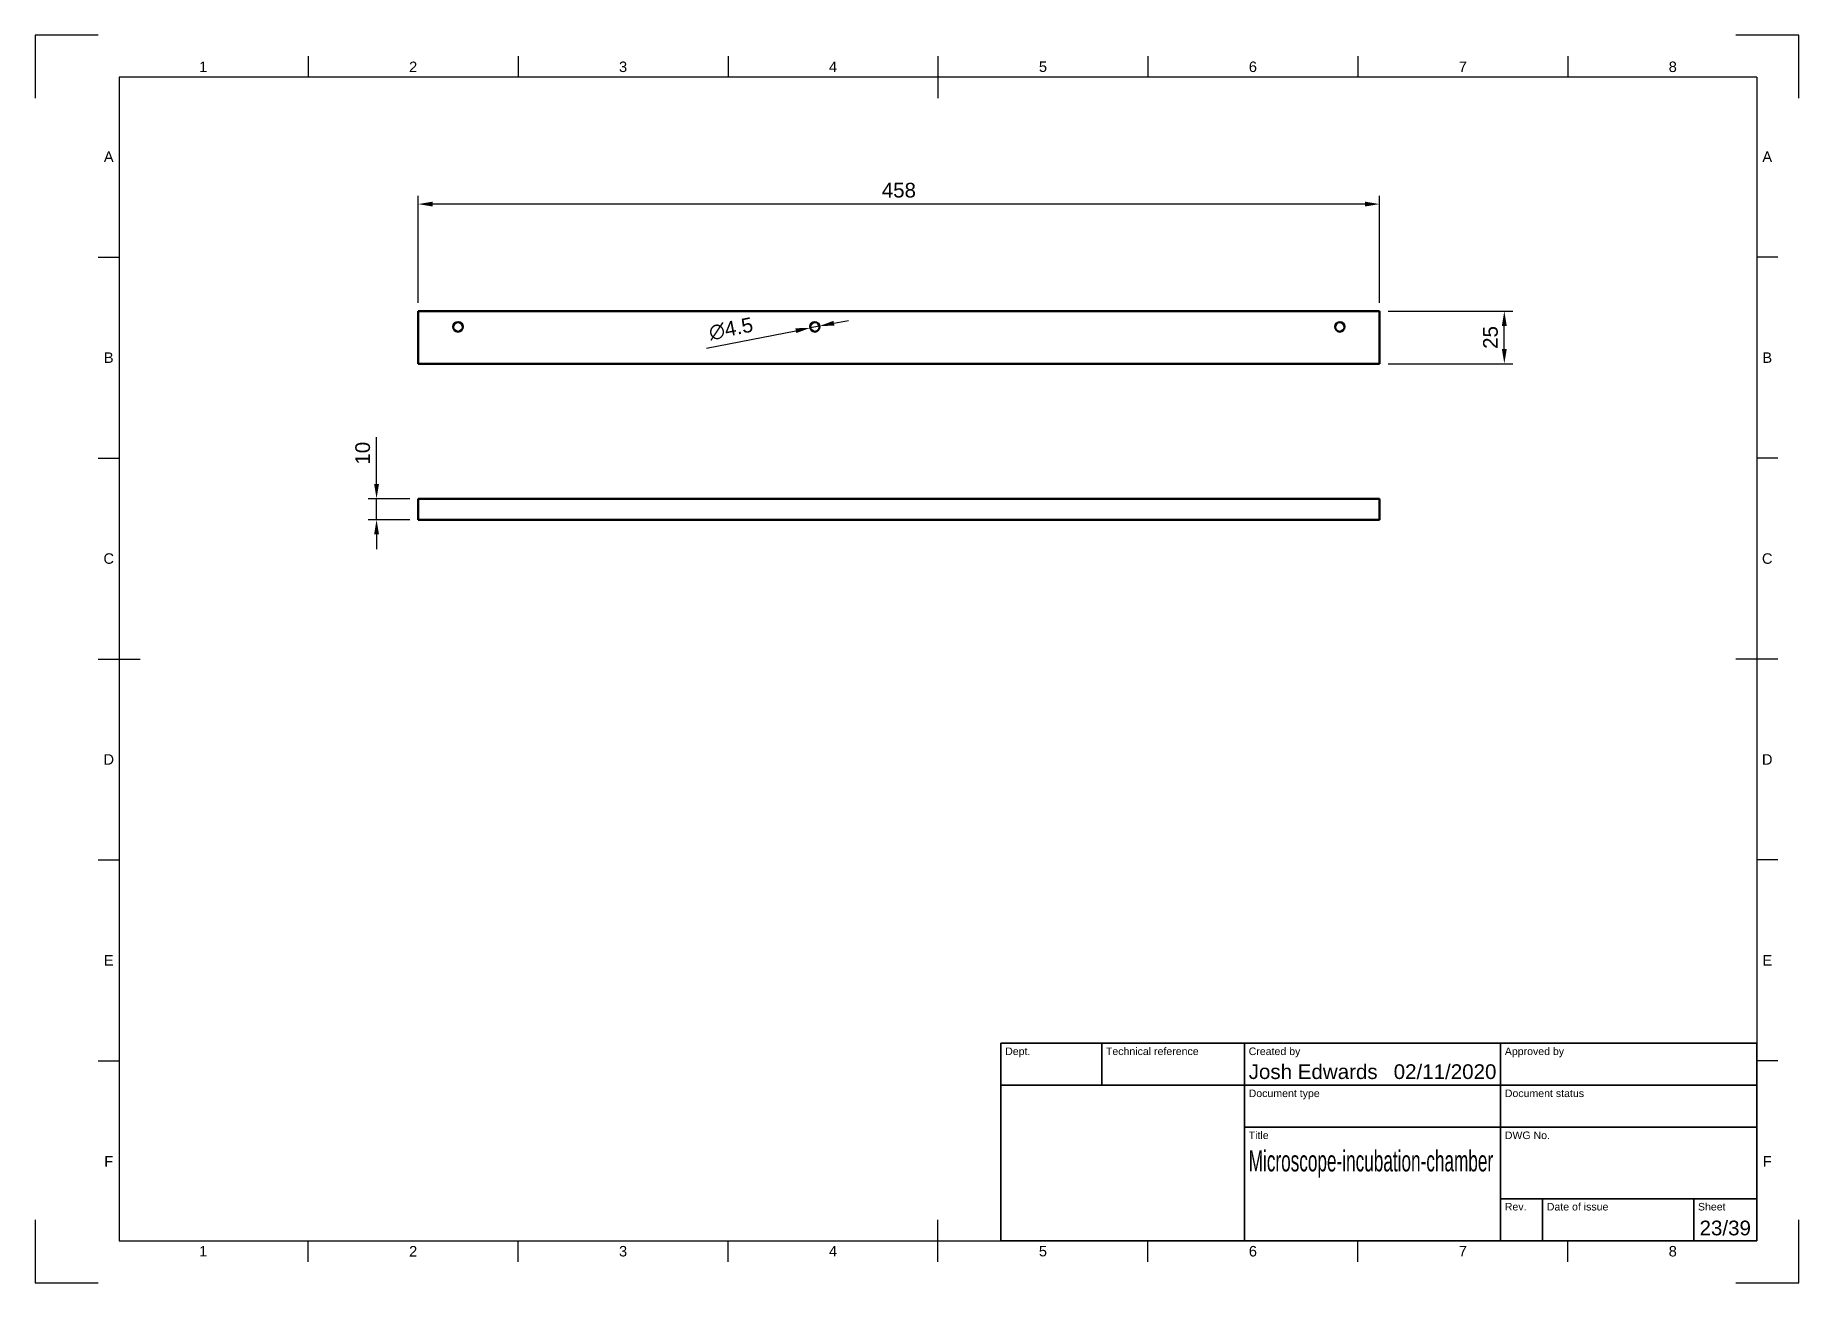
# Model space of a CAD drawing. Header units: millimetres. Extents: x 0 to 420, y 0 to 297.
import ezdxf
from ezdxf.enums import TextEntityAlignment as Align

# ---------------------------------------------------------------- set-up
doc = ezdxf.new("R2010")
doc.units = ezdxf.units.MM
doc.header["$LTSCALE"] = 0.75
for name, color, linetype, lineweight in [('Border', 7, 'Continuous', 25), ('Dimensions', 7, 'Continuous', 25), ('TitleBlock', 7, 'Continuous', 35), ('Visible', 7, 'Continuous', 50)]:
    doc.layers.add(name, color=color, linetype=linetype, lineweight=lineweight)
doc.styles.add('FusionTitle', font='')
doc.styles.get("Standard").update_dxf_attribs({"font": 'arial.ttf'})
doc.styles.get('FusionTitle').set_extended_font_data('Arial Unicode MS')
doc.dimstyles.new('ISO-25', dxfattribs={"dimtxt": 3.5, "dimasz": 3.5, "dimexe": 2, "dimexo": 2, "dimgap": 1.5, "dimtad": 1, "dimzin": 12, "dimdsep": 46, "dimtxsty": 'Standard', "dimcen": 0, "dimclrd": 256, "dimclre": 256, "dimclrt": 256, "dimazin": 3, "dimtp": 0.1, "dimtm": 0.1, "dimtfac": 0.714, "dimtmove": 0, "dimatfit": 3, "dimfxl": 1, "dimtzin": 12, "dimarcsym": 0})

# ---------------------------------------------------------------- blocks, each defined once
blk = doc.blocks.new('ISO_A3_SHEET')
at = {"layer": 'Border'}
for p, q in [((15, 297), (0, 297)), ((0, 297), (0, 282)), ((420, 297), (405, 297)), ((420, 282), (420, 297)), ((65, 292), (65, 287)), ((115, 292), (115, 287)), ((165, 292), (165, 287)), ((215, 292), (215, 282)), ((265, 292), (265, 287)), ((315, 292), (315, 287)), ((365, 292), (365, 287)), ((410, 287), (20, 287)), ((20, 287), (20, 10)), ((410, 287), (410, 10)), ((15, 244.16666), (20, 244.16666)), ((415, 244.16666), (410, 244.16666)), ((15, 196.33333), (20, 196.33333)), ((415, 196.33333), (410, 196.33333)), ((15, 148.5), (25, 148.5)), ((415, 148.5), (405, 148.5)), ((15, 100.66667), (20, 100.66667)), ((415, 100.66667), (410, 100.66667)), ((15, 52.83334), (20, 52.83334)), ((415, 52.83334), (410, 52.83334)), ((0, 15), (0, 0)), ((215, 5), (215, 15)), ((420, 0), (420, 15)), ((20, 10), (410, 10)), ((65, 5), (65, 10)), ((115, 5), (115, 10)), ((165, 5), (165, 10)), ((265, 5), (265, 10)), ((315, 5), (315, 10)), ((365, 5), (365, 10)), ((0, 0), (15, 0)), ((405, 0), (420, 0))]:
    blk.add_line(p, q, dxfattribs=at)
at = {"layer": 'Border', "style": 'FusionTitle'}
for s, p in [('1', (40, 289.5)), ('2', (90, 289.5)), ('3', (140, 289.5)), ('4', (190, 289.5)), ('5', (240, 289.5)), ('6', (290, 289.5)), ('7', (340, 289.5)), ('8', (390, 289.5)), ('A', (17.5, 268.08333)), ('A', (412.5, 268.08333)), ('B', (17.5, 220.25)), ('B', (412.5, 220.25)), ('C', (17.5, 172.41667)), ('C', (412.5, 172.41667)), ('D', (17.5, 124.58334)), ('D', (412.5, 124.58334)), ('E', (17.5, 76.75001)), ('E', (412.5, 76.75001)), ('F', (17.5, 28.91668)), ('F', (412.5, 28.91668)), ('1', (40, 7.5)), ('2', (90, 7.5)), ('3', (140, 7.5)), ('4', (190, 7.5)), ('5', (240, 7.5)), ('6', (290, 7.5)), ('7', (340, 7.5)), ('8', (390, 7.5))]:
    blk.add_text(s, height=2.5, dxfattribs=at).set_placement(p, align=Align.MIDDLE)
blk = doc.blocks.new('ISO_TITLEBLOCK')
at = {"layer": 'TitleBlock'}
for p, q in [((0, 47), (-180, 47)), ((-180, 47), (-180, 0)), ((-156, 37), (-156, 47)), ((-122, 0), (-122, 47)), ((-61, 0), (-61, 47)), ((0, 0), (0, 47)), ((-180, 37), (0, 37)), ((-122, 27), (0, 27)), ((-61, 10), (0, 10)), ((-51, 0), (-51, 10)), ((-15, 0), (-15, 10)), ((-180, 0), (0, 0))]:
    blk.add_line(p, q, dxfattribs=at)
at = {"layer": 'TitleBlock', "style": 'FusionTitle'}
for s, p in [('Dept.', (-179, 46)), ('Technical reference', (-155, 46)), ('Created by', (-121, 46)), ('Approved by', (-60, 46)), ('Document type', (-121, 36)), ('Document status', (-60, 36)), ('Title', (-121, 26)), ('DWG No.', (-60, 26)), ('Rev.', (-60, 9)), ('Date of issue', (-50, 9)), ('Sheet', (-14, 9))]:
    blk.add_text(s, height=1.8, dxfattribs=at).set_placement(p, align=Align.TOP_LEFT)
for tag, p, height in [('DEPT', (-179, 38.5), 3.5), ('TECHNICAL_REFERENCE', (-155, 38.5), 3.5), ('CREATED_BY', (-121, 38.5), 3.5), ('APPROVED_BY', (-60, 38.5), 3.5), ('DOCUMENT_TYPE', (-121, 28.5), 3.5), ('DOCUMENT_STATUS', (-60, 28.5), 3.5), ('TITLE_1', (-121, 16.5), 5), ('TITLE_2', (-121, 9), 5), ('TITLE_3', (-121, 1.5), 5), ('DATE_OF_ISSUE', (-50, 1.5), 3.5)]:
    blk.add_attdef(tag, p, '', height=height, dxfattribs=at)
for tag, p in [('CREATED_DATE', (-62, 38.5)), ('APPROVED_DATE', (-1, 38.5))]:
    blk.add_attdef(tag, text='', height=3.5, dxfattribs=at).set_placement(p, align=Align.RIGHT)
for tag, height, p in [('DRAWING_NUMBER', 5, (-30.5, 16.6)), ('REV', 3.5, (-56, 3.1)), ('SHEET', 3.5, (-7.5, 3.1))]:
    blk.add_attdef(tag, text='', height=height, dxfattribs=at).set_placement(p, align=Align.MIDDLE)
blk = doc.blocks.new('*D9')
at = {"layer": 'Defpoints', "color": 0, "transparency": 16777216}
for p in [(81.282697, 186.65052), (91.182192, 186.65052), (91.182192, 181.65052)]:
    blk.add_point(p, dxfattribs=at)
at = {"layer": 'Dimensions', "lineweight": -2, "transparency": 16777216}
for p, q in [((81.282697, 190.15052), (81.282697, 201.322757)), ((89.182192, 186.65052), (79.282697, 186.65052)), ((81.282697, 181.65052), (81.282697, 186.65052)), ((89.182192, 181.65052), (79.282697, 181.65052)), ((81.282697, 178.15052), (81.282697, 174.65052))]:
    blk.add_line(p, q, dxfattribs=at)
at = {"layer": 'Dimensions', "transparency": 16777216}
for points in [[(80.699364, 190.15052), (81.866031, 190.15052), (81.282697, 186.65052)], [(80.699364, 178.15052), (81.866031, 178.15052), (81.282697, 181.65052)]]:
    blk.add_solid(points, dxfattribs=at)
at = {"layer": 'Dimensions', "transparency": 16777216, "insert": (77.995692, 197.486638), "char_height": 3.5, "attachment_point": 5, "rotation": 90}
blk.add_mtext('10', dxfattribs=at)
blk = doc.blocks.new('*D10')
at = {"layer": 'Defpoints', "color": 0, "transparency": 16777216}
for p in [(91.182192, 256.810636), (91.182192, 231.304801), (320.182192, 231.304801)]:
    blk.add_point(p, dxfattribs=at)
at = {"layer": 'Dimensions', "lineweight": -2, "transparency": 16777216}
for p, q in [((91.182192, 233.304801), (91.182192, 258.810636)), ((316.682192, 256.810636), (94.682192, 256.810636)), ((320.182192, 233.304801), (320.182192, 258.810636))]:
    blk.add_line(p, q, dxfattribs=at)
at = {"layer": 'Dimensions', "transparency": 16777216}
for points in [[(94.682192, 257.393969), (94.682192, 256.227303), (91.182192, 256.810636)], [(316.682192, 257.393969), (316.682192, 256.227303), (320.182192, 256.810636)]]:
    blk.add_solid(points, dxfattribs=at)
at = {"layer": 'Dimensions', "transparency": 16777216, "insert": (205.682192, 260.097642), "char_height": 3.5, "attachment_point": 5}
blk.add_mtext('458', dxfattribs=at)
blk = doc.blocks.new('*D11')
at = {"layer": 'Defpoints', "color": 0, "transparency": 16777216}
for p in [(320.182192, 231.304801), (349.880677, 231.304801), (320.182192, 218.804801)]:
    blk.add_point(p, dxfattribs=at)
at = {"layer": 'Dimensions', "lineweight": -2, "transparency": 16777216}
for p, q in [((322.182192, 231.304801), (351.880677, 231.304801)), ((349.880677, 222.304801), (349.880677, 227.804801)), ((322.182192, 218.804801), (351.880677, 218.804801))]:
    blk.add_line(p, q, dxfattribs=at)
at = {"layer": 'Dimensions', "transparency": 16777216}
for points in [[(349.297344, 227.804801), (350.46401, 227.804801), (349.880677, 231.304801)], [(349.297344, 222.304801), (350.46401, 222.304801), (349.880677, 218.804801)]]:
    blk.add_solid(points, dxfattribs=at)
at = {"layer": 'Dimensions', "transparency": 16777216, "insert": (346.593672, 225.054801), "char_height": 3.5, "attachment_point": 5, "rotation": 90}
blk.add_mtext('25', dxfattribs=at)
blk = doc.blocks.new('*D12')
at = {"layer": 'Defpoints', "color": 0, "transparency": 16777216}
for p in [(184.578038, 227.339233), (186.786346, 227.770368)]:
    blk.add_point(p, dxfattribs=at)
at = {"layer": 'Dimensions', "lineweight": -2, "transparency": 16777216}
for p, q in [((186.786346, 227.770368), (184.578038, 227.339233)), ((190.221491, 228.441024), (193.656636, 229.111679)), ((159.862517, 222.513934), (181.142893, 226.668577))]:
    blk.add_line(p, q, dxfattribs=at)
at = {"layer": 'Dimensions', "transparency": 16777216}
for points in [[(181.031118, 227.241101), (181.254669, 226.096053), (184.578038, 227.339233)], [(190.109715, 229.013548), (190.333267, 227.8685), (186.786346, 227.770368)]]:
    blk.add_solid(points, dxfattribs=at)
at = {"layer": 'Dimensions', "transparency": 16777216, "insert": (165.694734, 227.101376), "char_height": 3.5, "attachment_point": 5, "rotation": 11.04710686}
blk.add_mtext('∅4.5', dxfattribs=at)

msp = doc.modelspace()

# ---------------------------------------------------------------- linework, layer by layer
at = {"layer": 'Visible', "extrusion": (0, 1, 0)}
for p, q in [((320.182192, 231.304801, 2.5), (91.182192, 231.304801, 2.5)), ((91.182192, 231.304801, 2.5), (91.182192, 218.804801, 2.5)), ((320.182192, 218.804801, 2.5), (320.182192, 231.304801, 2.5)), ((91.182192, 218.804801, 2.5), (320.182192, 218.804801, 2.5))]:
    msp.add_line(p, q, dxfattribs=at)
at = {"layer": 'Visible'}
for p, q in [((91.182192, 186.65052, 6.25), (320.182192, 186.65052, 6.25)), ((91.182192, 181.65052, 6.25), (91.182192, 186.65052, 6.25)), ((320.182192, 181.65052, 6.25), (320.182192, 186.65052, 6.25)), ((320.182192, 181.65052, 6.25), (91.182192, 181.65052, 6.25))]:
    msp.add_line(p, q, dxfattribs=at)
at = {"layer": 'Visible', "extrusion": (-2e-16, 0, -1)}
for centre in [(-100.682192, 227.554801, -2.5), (-185.682192, 227.554801, -2.5), (-310.682192, 227.554801, -2.5)]:
    msp.add_circle(centre, 1.125, dxfattribs=at)

# ---------------------------------------------------------------- block references
at = {"layer": 'Border'}
msp.add_blockref('ISO_A3_SHEET', (0, 0), dxfattribs=at)
at = {"layer": 'TitleBlock'}
ref = msp.add_blockref('ISO_TITLEBLOCK', (410, 10), dxfattribs=at)
ref.add_attrib('CREATED_DATE', '02/11/2020', dxfattribs={"height": 3.5, "style": 'FusionTitle'}).set_placement((348, 48.5), align=Align.RIGHT)
ref.add_attrib('SHEET', '23/39', dxfattribs={"height": 3.5, "style": 'FusionTitle'}).set_placement((402.5, 13.1), align=Align.MIDDLE)
ref.add_attrib('TITLE_1', 'Microscope-incubation-chamber', (289, 26.5), dxfattribs={"height": 5, "style": 'FusionTitle', "width": 0.585891})
ref.add_attrib('CREATED_BY', 'Josh Edwards', (289, 48.5), dxfattribs={"height": 3.5, "style": 'FusionTitle'})

# ---------------------------------------------------------------- dimensions: what is measured, and where the dimension line sits
at = {"layer": 'Dimensions'}
for p1, p2, distance, picture, middle in [((320.182192, 231.304801), (91.182192, 231.304801), -25.505835, '*D10', (205.682192, 260.097642)), ((320.182192, 218.804801), (320.182192, 231.304801), -29.698485, '*D11', (346.593672, 225.054801)), ((91.182192, 181.65052), (91.182192, 186.65052), 9.899495, '*D9', (77.995692, 197.486638))]:
    dim = msp.add_aligned_dim(p1=p1, p2=p2, distance=distance, dimstyle='ISO-25', override={"dimlfac": 2, "dimclrd": 256, "dimclre": 256}, dxfattribs=at)
    dim.commit()
    dim.dimension.update_dxf_attribs({"geometry": picture, "text_midpoint": middle})
dim = msp.add_diameter_dim_2p(p1=(186.786346, 227.770368), p2=(184.578038, 227.339233), dimstyle='ISO-25', override={"dimlfac": 2, "dimclrd": 256, "dimclre": 256}, dxfattribs=at)
dim.commit()
dim.dimension.update_dxf_attribs({"geometry": '*D12', "text_midpoint": (166.343333, 223.779207), "dimtype": 163})

doc.saveas('drawing.dxf')
